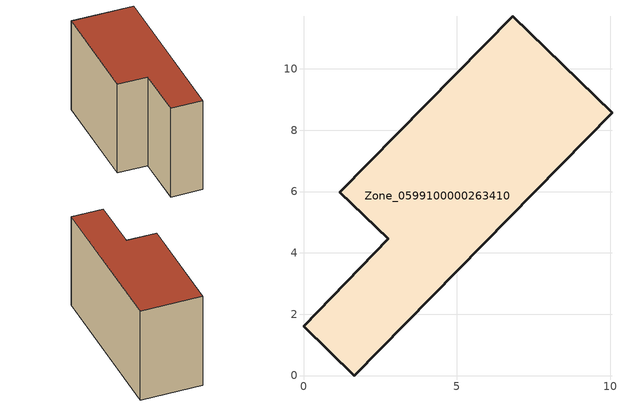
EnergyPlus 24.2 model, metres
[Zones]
Zone_0599100000263410
 floor ground (C_G): 0,1.6 2.77,4.46 1.19,5.98 6.82,11.71 10.06,8.57 1.65,0 z0
 wall outside (C_F): 2.77,4.46 0,1.6 1.65,0 10.06,8.57 6.82,11.71 1.19,5.98 2.77,4.46 z0:7.19
 roof outside (C_R): 6.82,11.71 1.19,5.98 2.77,4.46 0,1.6 1.65,0 10.06,8.57 z7.19
[BUILDING]
Pand.0599100000263410: North Axis=0; Terrain=City; Loads Convergence Tolerance Value=0.04; Temperature Convergence Tolerance Value=0.4; Solar Distribution=FullExterior; Maximum Number of Warmup Days=25; Minimum Number of Warmup Days=1
[Site:Location]
Rotterdam.The.Hague.AP_ZH_NLD Design_Conditions: Latitude=51.96; Longitude=4.45; Time Zone=1; Elevation=-4.5
[SITE:GROUNDTEMPERATURE:BUILDINGSURFACE]
18, 18, 18, 18, 18, 18, 18, 18, 18, 18, 18, 18
[MATERIAL] Thermal Absorptance=0.9; Solar Absorptance=0.7; Visible Absorptance=0.7
Name | Roughness | Thickness | Conductivity | Density | Specific Heat
G.TI.1946 | MediumSmooth | 0.15 | 1 | 540 | 1210
F.TI.1946 | Rough | 0.3 | 0.857143 | 1920 | 840
R.TI.1946 | MediumRough | 0.2 | 0.1 | 1500 | 1000
[CONSTRUCTION]
C_G: G.TI.1946
C_F: F.TI.1946
C_R: R.TI.1946
[ZONE]
Zone_0599100000263410: Type=1; Multiplier=1; Ceiling Height=Autocalculate; Volume=Autocalculate; Floor Area=autocalculate; Part of Total Floor Area=Yes
[ZONEINFILTRATION:DESIGNFLOWRATE]
Infil_Zone_0599100000263410: Zone or ZoneList or Space or SpaceList=Zone_0599100000263410; Schedule=AlwaysOn; Design Flow Rate Calculation Method=Flow/Area; Flow Rate per Floor Area=0.003; Constant Term Coefficient=1; Temperature Term Coefficient=0; Velocity Term Coefficient=0; Velocity Squared Term Coefficient=0
[HVACTEMPLATE:ZONE:IDEALLOADSAIRSYSTEM]
Zone_0599100000263410: Maximum Heating Supply Air Temperature=50; Minimum Cooling Supply Air Temperature=13; Maximum Heating Supply Air Humidity Ratio=0.0156; Minimum Cooling Supply Air Humidity Ratio=0.0077; Heating Limit=NoLimit; Cooling Limit=NoLimit; Dehumidification Control Type=ConstantSensibleHeatRatio; Cooling Sensible Heat Ratio=0.7; Dehumidification Setpoint=60; Humidification Control Type=None; Humidification Setpoint=30; Outdoor Air Method=None; Outdoor Air Flow Rate per Person=0.00944; Outdoor Air Flow Rate per Zone Floor Area=0; Outdoor Air Flow Rate per Zone=0; Demand Controlled Ventilation Type=None; Outdoor Air Economizer Type=NoEconomizer; Heat Recovery Type=None; Sensible Heat Recovery Effectiveness=0.7; Latent Heat Recovery Effectiveness=0.65
[ZONECONTROL:THERMOSTAT]
ThermostatControl_Zone_0599100000263410: Zone or ZoneList=Zone_0599100000263410; Control Type Schedule=DualSetpointControlType; Control 1=Thermostat_Zone_0599100000263410; Temperature Difference Between Cutout And Setpoint=0
[THERMOSTATSETPOINT:DUALSETPOINT]
Thermostat_Zone_0599100000263410: Heating Setpoint Temperature Schedule=HeatingSetpoint_Zone_0599100000263410; Cooling Setpoint Temperature Schedule=CoolingSetpoint_Zone_0599100000263410
[SCHEDULE:COMPACT]
HeatingSetpoint_Zone_0599100000263410: Through: 12/31, For: AllDays, Until: 24:00, 21
CoolingSetpoint_Zone_0599100000263410: Through: 12/31, For: AllDays, Until: 24:00, 24
DualSetpointControlType: Through: 12/31, For: AllDays, Until: 24:00, 4
AlwaysOn: Through: 12/31, For: AllDays, Until: 24:00, 1
